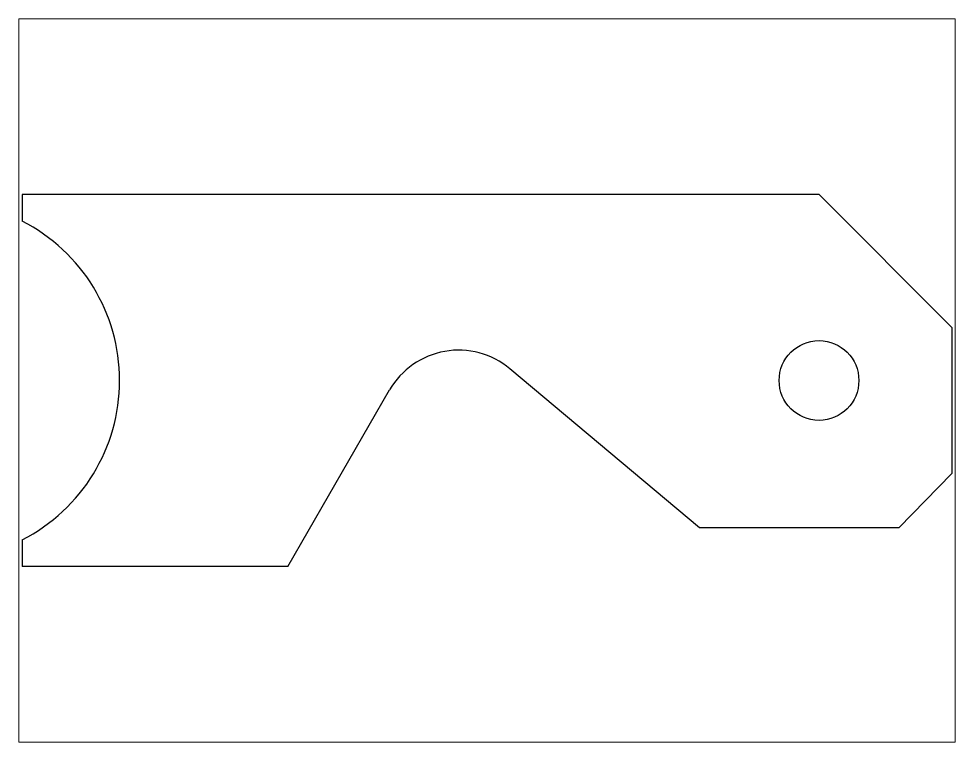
# Paper-space layout 'Layout1' of a CAD drawing. Header units: inches. Extents: x 1.1 to 9.9, y 0.85 to 7.65.
# The model-space entities are those that its viewports show. They can reach past a viewport. Long polylines and large blocks are cut down to what shows.
import ezdxf

# ---------------------------------------------------------------- set-up
doc = ezdxf.new("R2010")
doc.units = ezdxf.units.IN
doc.header["$MEASUREMENT"] = 0
for name, color, linetype, lineweight, plot in [('Arc de cerc', 30, 'Continuous', 30, False), ('Cerc', 4, 'Continuous', 30, False), ('Contur', 6, 'Continuous', 30, False)]:
    doc.layers.add(name, color=color, linetype=linetype, lineweight=lineweight, plot=plot)

msp = doc.modelspace()

# ---------------------------------------------------------------- linework, layer by layer
at = {"layer": 'Arc de cerc'}
msp.add_arc((489.12, 409.44), 103.16, 297.116, 62.884, dxfattribs=at)
at = {"layer": 'Cerc'}
msp.add_circle((995.24, 409.44), 22.96, dxfattribs=at)
at = {"layer": 'Contur'}
for p, q in [((995.24, 516.56), (536.13, 516.56)), ((536.13, 516.56), (536.13, 501.26)), ((995.24, 516.56), (1071.75, 440.05)), ((1071.75, 440.05), (1071.75, 355.88)), ((926.37, 324.51), (817.13, 416.18)), ((689.17, 302.32), (747.86, 403.97)), ((1041.15, 324.51), (1071.75, 355.88)), ((1041.15, 324.51), (926.37, 324.51)), ((536.13, 317.62), (536.13, 302.32)), ((689.17, 302.32), (536.13, 302.32))]:
    msp.add_line(p, q, dxfattribs=at)
msp.add_arc((787.62, 381.01), 45.91, 50, 150, dxfattribs=at)

psp = doc.layouts.get("Layout1")

# ---------------------------------------------------------------- viewports
at = {"layer": '0'}
psp.add_viewport(center=(5.5, 4.25), size=(8.8, 6.8), view_center_point=(803.944, 409.4395), view_height=416.968583, dxfattribs=at)

doc.saveas('drawing.dxf')
